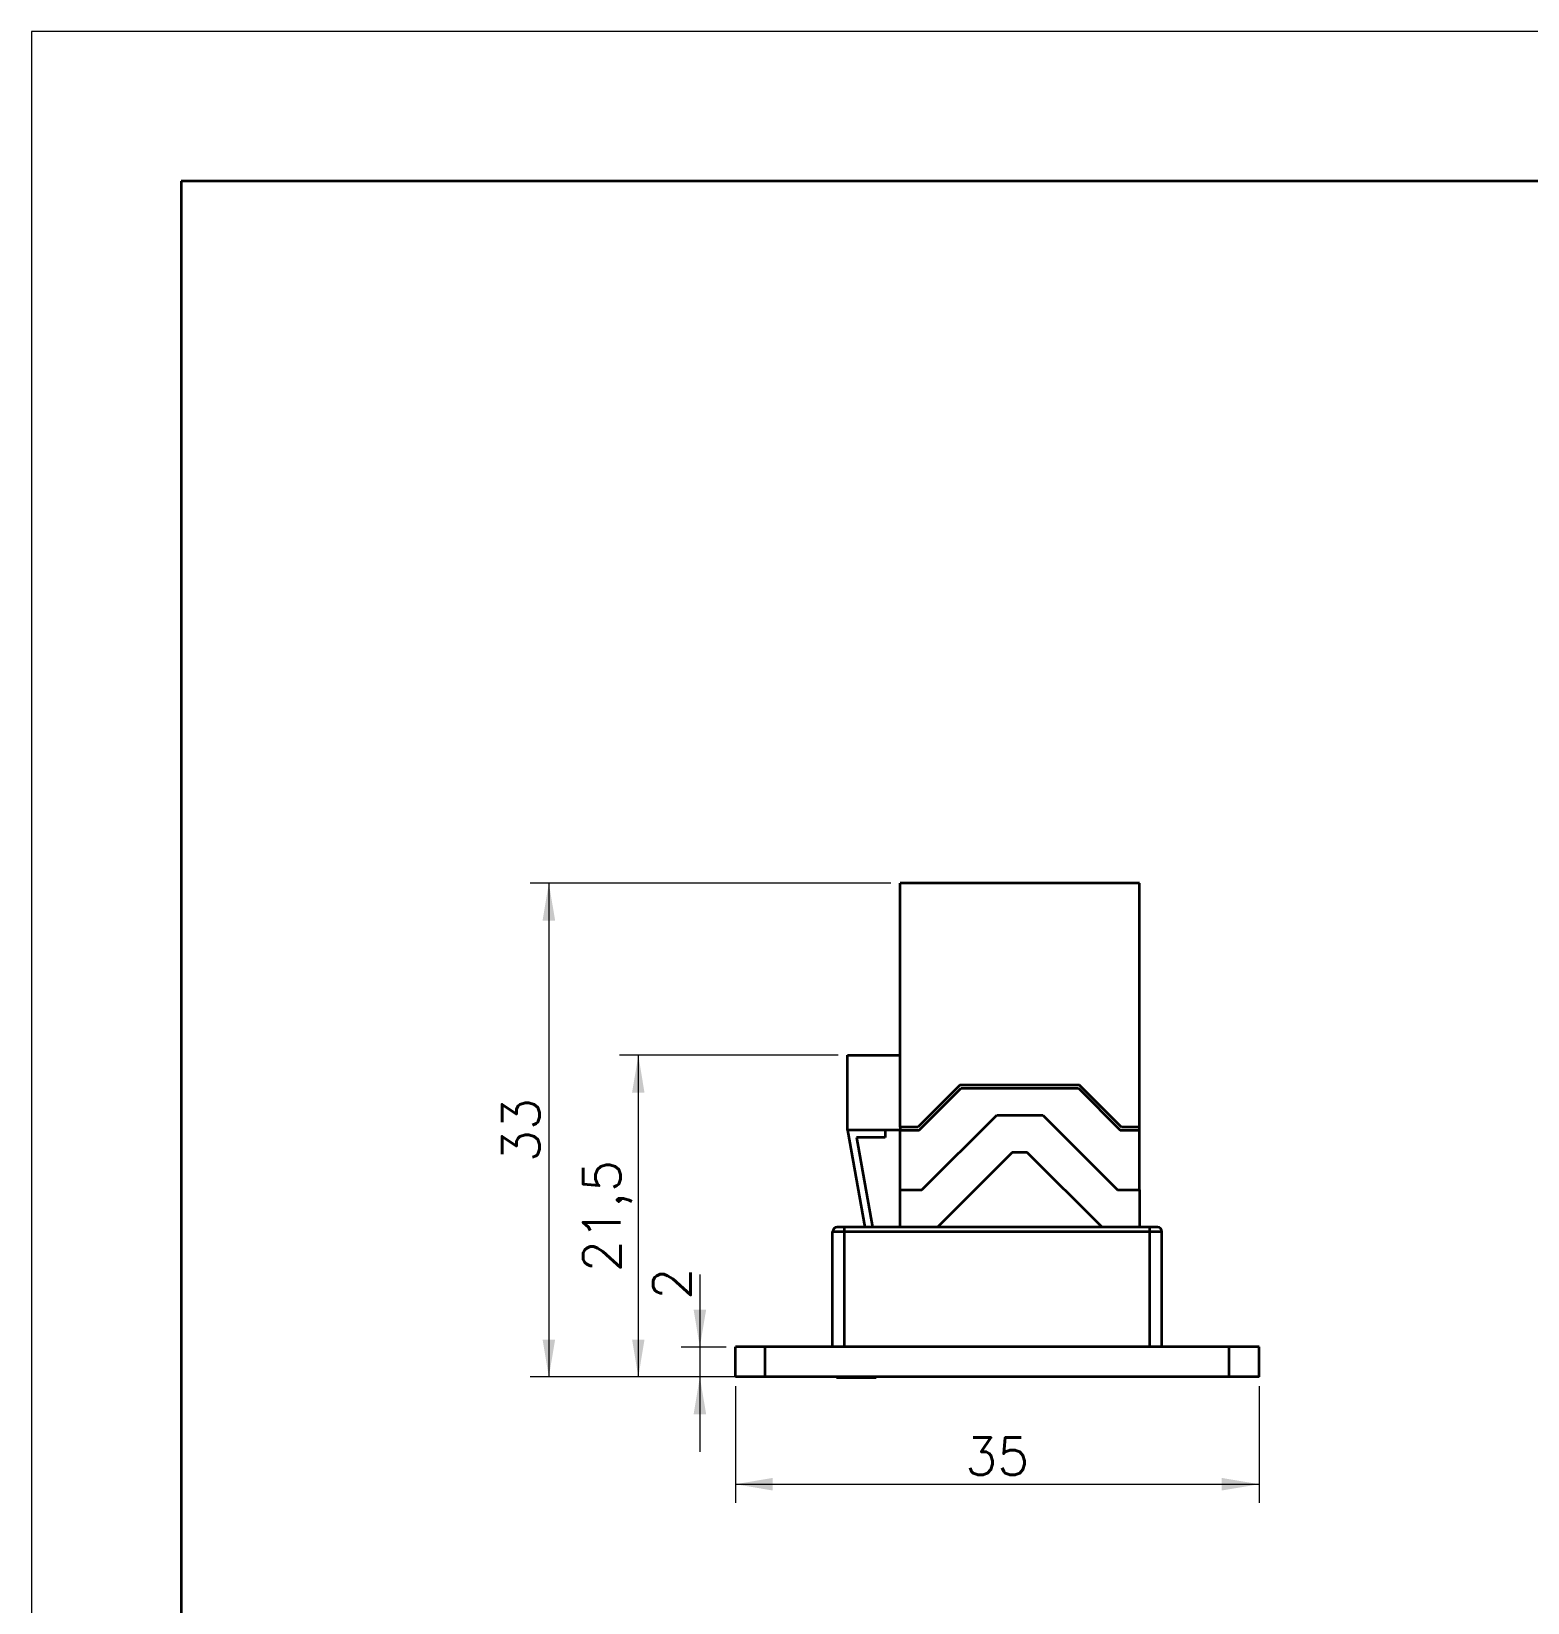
# Model space of a CAD drawing. Header units: millimetres. Extents: x -148 to 148, y -105 to 105.
# Drawn here: x -148.5 to -48.5, y 0 to 105 of the extents above; entities that cross this region are included whole.
import ezdxf

# ---------------------------------------------------------------- set-up
doc = ezdxf.new("R2010")
doc.units = ezdxf.units.MM
for name, color, linetype, lineweight in [('尺寸线层', 3, 'Continuous', 18), ('粗实线层', 7, 'Continuous', 35), ('细实线层', 7, 'Continuous', 18)]:
    doc.layers.add(name, color=color, linetype=linetype, lineweight=lineweight)
doc.styles.get("Standard").update_dxf_attribs({"font": 'txt.shx'})
doc.dimstyles.get("Standard").update_dxf_attribs({"dimtxt": 0.18, "dimasz": 0.18, "dimexe": 0.18, "dimexo": 0.0625, "dimgap": 0.09, "dimtad": 0, "dimtih": 1, "dimtoh": 1, "dimdec": 4, "dimzin": 0, "dimdsep": 46, "dimtxsty": 'Standard', "dimcen": 0.09, "dimdle": 0.36, "dimadec": 0, "dimazin": 0, "dimtfac": 1, "dimtdec": 4, "dimtofl": 0, "dimtmove": 0, "dimatfit": 3, "dimfxl": 0, "dimtolj": 1, "dimarcsym": 0})

# ---------------------------------------------------------------- blocks, each defined once
blk = doc.blocks.new('$CAXA_FRAME_13B17AC1$')
at = {"layer": '粗实线层'}
for p, q in [((-138.5, 95), (-138.5, -95)), ((138.5, 95), (-138.5, 95))]:
    blk.add_line(p, q, dxfattribs=at)
at = {"layer": '细实线层'}
for p, q in [((148.5, 105), (-148.5, 105)), ((-148.5, 105), (-148.5, -105))]:
    blk.add_line(p, q, dxfattribs=at)
blk = doc.blocks.new('*X3')
at = {"layer": '尺寸线层', "linetype": 'Continuous'}
for points in [[(-113.93, 48.08), (-113.51, 45.58), (-114.35, 45.58)], [(-113.93, 15.08), (-113.51, 17.58), (-114.35, 17.58)]]:
    blk.add_hatch(color=0, dxfattribs=at).paths.add_polyline_path(points, flags=0)
at = {"layer": '尺寸线层', "color": 0, "linetype": 'Continuous'}
for p, q in [((-91.09, 48.08), (-115.18, 48.08)), ((-113.93, 48.08), (-113.93, 15.08)), ((-91.09, 15.08), (-115.18, 15.08))]:
    blk.add_line(p, q, dxfattribs=at)
at = {"layer": '尺寸线层', "color": 0, "insert": (-115.8, 31.58), "char_height": 2.5, "width": 5.3571, "attachment_point": 5, "rotation": 90}
blk.add_mtext('33', dxfattribs=at)
blk = doc.blocks.new('*X4')
at = {"layer": '尺寸线层', "linetype": 'Continuous'}
for points in [[(-107.95, 36.58), (-108.37, 34.08), (-107.54, 34.08)], [(-107.95, 15.08), (-108.37, 17.58), (-107.54, 17.58)]]:
    blk.add_hatch(color=0, dxfattribs=at).paths.add_polyline_path(points, flags=0)
at = {"layer": '尺寸线层', "color": 0, "linetype": 'Continuous'}
for p, q in [((-94.59, 36.58), (-109.2, 36.58)), ((-107.95, 15.08), (-107.95, 36.58)), ((-100.09, 15.08), (-109.2, 15.08))]:
    blk.add_line(p, q, dxfattribs=at)
at = {"layer": '尺寸线层', "color": 0, "insert": (-110.01, 25.83), "char_height": 2.5, "width": 9.6429, "attachment_point": 5, "rotation": 90}
blk.add_mtext('21,5', dxfattribs=at)
blk = doc.blocks.new('*X5')
at = {"layer": '尺寸线层', "linetype": 'Continuous'}
for points in [[(-103.84, 17.08), (-103.42, 19.58), (-104.26, 19.58)], [(-103.84, 15.08), (-103.42, 12.58), (-104.26, 12.58)]]:
    blk.add_hatch(color=0, dxfattribs=at).paths.add_polyline_path(points, flags=0)
at = {"layer": '尺寸线层', "color": 0, "linetype": 'Continuous'}
for p, q in [((-103.84, 21.93), (-103.84, 10.08)), ((-102.09, 17.08), (-105.09, 17.08)), ((-102.09, 15.08), (-105.09, 15.08))]:
    blk.add_line(p, q, dxfattribs=at)
at = {"layer": '尺寸线层', "color": 0, "insert": (-105.71, 21.31), "char_height": 2.5, "width": 5, "attachment_point": 5, "rotation": 90}
blk.add_mtext('2', dxfattribs=at)
blk = doc.blocks.new('*X6')
at = {"layer": '尺寸线层', "linetype": 'Continuous'}
for points in [[(-101.47, 7.91), (-98.97, 8.33), (-98.97, 7.49)], [(-66.47, 7.91), (-68.97, 8.33), (-68.97, 7.49)]]:
    blk.add_hatch(color=0, dxfattribs=at).paths.add_polyline_path(points, flags=0)
at = {"layer": '尺寸线层', "color": 0, "linetype": 'Continuous'}
for p, q in [((-101.47, 14.46), (-101.47, 6.66)), ((-66.47, 14.46), (-66.47, 6.66)), ((-101.47, 7.91), (-66.47, 7.91))]:
    blk.add_line(p, q, dxfattribs=at)
at = {"layer": '尺寸线层', "color": 0, "insert": (-83.97, 9.78), "char_height": 2.5, "width": 5.3571, "attachment_point": 5}
blk.add_mtext('35', dxfattribs=at)

msp = doc.modelspace()

# ---------------------------------------------------------------- linework, layer by layer
at = {"layer": '粗实线层', "color": 7, "lineweight": 35, "ltscale": 0.4}
msp.add_line((-74.469, 48.081), (-90.469, 48.081), dxfattribs=at)
at = {"layer": '粗实线层', "color": 7, "lineweight": 35, "ltscale": 0.4075}
for p, q in [((-90.469, 31.781), (-90.469, 48.081)), ((-74.469, 31.781), (-74.469, 48.081))]:
    msp.add_line(p, q, dxfattribs=at)
at = {"layer": '粗实线层', "color": 7, "lineweight": 35, "ltscale": 2.82288e-05}
msp.add_line((-88.908, 48.081), (-88.909, 48.081), dxfattribs=at)
at = {"layer": '粗实线层', "color": 7, "lineweight": 35, "ltscale": 4.69208e-05}
msp.add_line((-88.906, 48.081), (-88.908, 48.081), dxfattribs=at)
at = {"layer": '粗实线层', "color": 7, "lineweight": 35, "ltscale": 5.22614e-05}
msp.add_line((-88.904, 48.081), (-88.906, 48.081), dxfattribs=at)
at = {"layer": '粗实线层', "color": 7, "lineweight": 35, "ltscale": 8.73566e-05}
msp.add_line((-88.901, 48.081), (-88.904, 48.081), dxfattribs=at)
at = {"layer": '粗实线层', "color": 7, "lineweight": 35, "ltscale": 0.000121689}
msp.add_line((-88.896, 48.081), (-88.901, 48.081), dxfattribs=at)
at = {"layer": '粗实线层', "color": 7, "lineweight": 35, "ltscale": 0.000157166}
msp.add_line((-88.89, 48.081), (-88.896, 48.081), dxfattribs=at)
at = {"layer": '粗实线层', "color": 7, "lineweight": 35, "ltscale": 0.000191498}
msp.add_line((-88.882, 48.081), (-88.89, 48.081), dxfattribs=at)
at = {"layer": '粗实线层', "color": 7, "lineweight": 35, "ltscale": 0.000226593}
msp.add_line((-88.873, 48.081), (-88.882, 48.081), dxfattribs=at)
at = {"layer": '粗实线层', "color": 7, "lineweight": 35, "ltscale": 0.001676}
msp.add_line((-88.808, 48.081), (-88.875, 48.081), dxfattribs=at)
at = {"layer": '粗实线层', "color": 7, "lineweight": 35, "ltscale": 3.05176e-05}
msp.add_line((-88.807, 48.081), (-88.808, 48.081), dxfattribs=at)
at = {"layer": '粗实线层', "color": 7, "lineweight": 35, "ltscale": 9.15527e-05}
msp.add_line((-88.803, 48.081), (-88.807, 48.081), dxfattribs=at)
at = {"layer": '粗实线层', "color": 7, "lineweight": 35, "ltscale": 0.000152588}
msp.add_line((-88.797, 48.081), (-88.803, 48.081), dxfattribs=at)
at = {"layer": '粗实线层', "color": 7, "lineweight": 35, "ltscale": 0.000213242}
msp.add_line((-88.788, 48.081), (-88.797, 48.081), dxfattribs=at)
at = {"layer": '粗实线层', "color": 7, "lineweight": 35, "ltscale": 0.000274658}
msp.add_line((-88.777, 48.081), (-88.788, 48.081), dxfattribs=at)
at = {"layer": '粗实线层', "color": 7, "lineweight": 35, "ltscale": 0.000335693}
for p, q in [((-88.764, 48.081), (-88.777, 48.081)), ((-94.345, 15.031), (-94.332, 15.031))]:
    msp.add_line(p, q, dxfattribs=at)
at = {"layer": '粗实线层', "color": 7, "lineweight": 35, "ltscale": 0.000396347}
msp.add_line((-88.748, 48.081), (-88.764, 48.081), dxfattribs=at)
at = {"layer": '粗实线层', "color": 7, "lineweight": 35, "ltscale": 0.000457764}
msp.add_line((-88.73, 48.081), (-88.748, 48.081), dxfattribs=at)
at = {"layer": '粗实线层', "color": 7, "lineweight": 35, "ltscale": 0.000518417}
msp.add_line((-88.709, 48.081), (-88.73, 48.081), dxfattribs=at)
at = {"layer": '粗实线层', "color": 7, "lineweight": 35, "ltscale": 0.000579834}
msp.add_line((-88.686, 48.081), (-88.709, 48.081), dxfattribs=at)
at = {"layer": '粗实线层', "color": 7, "lineweight": 35, "ltscale": 0.000632477}
msp.add_line((-88.66, 48.081), (-88.686, 48.081), dxfattribs=at)
at = {"layer": '粗实线层', "color": 7, "lineweight": 35, "ltscale": 0.00067749}
msp.add_line((-88.633, 48.081), (-88.66, 48.081), dxfattribs=at)
at = {"layer": '粗实线层', "color": 7, "lineweight": 35, "ltscale": 0.000722504}
msp.add_line((-88.604, 48.081), (-88.633, 48.081), dxfattribs=at)
at = {"layer": '粗实线层', "color": 7, "lineweight": 35, "ltscale": 0.000767136}
msp.add_line((-88.574, 48.081), (-88.604, 48.081), dxfattribs=at)
at = {"layer": '粗实线层', "color": 7, "lineweight": 35, "ltscale": 0.000812149}
msp.add_line((-88.541, 48.081), (-88.574, 48.081), dxfattribs=at)
at = {"layer": '粗实线层', "color": 7, "lineweight": 35, "ltscale": 0.000857162}
msp.add_line((-88.507, 48.081), (-88.541, 48.081), dxfattribs=at)
at = {"layer": '粗实线层', "color": 7, "lineweight": 35, "ltscale": 0.000902176}
msp.add_line((-88.471, 48.081), (-88.507, 48.081), dxfattribs=at)
at = {"layer": '粗实线层', "color": 7, "lineweight": 35, "ltscale": 0.000947189}
msp.add_line((-88.433, 48.081), (-88.471, 48.081), dxfattribs=at)
at = {"layer": '粗实线层', "color": 7, "lineweight": 35, "ltscale": 0.000991821}
msp.add_line((-88.393, 48.081), (-88.433, 48.081), dxfattribs=at)
at = {"layer": '粗实线层', "color": 7, "lineweight": 35, "ltscale": 0.001037}
msp.add_line((-88.352, 48.081), (-88.393, 48.081), dxfattribs=at)
at = {"layer": '粗实线层', "color": 7, "lineweight": 35, "ltscale": 0.001065}
msp.add_line((-88.309, 48.081), (-88.352, 48.081), dxfattribs=at)
at = {"layer": '粗实线层', "color": 7, "lineweight": 35, "ltscale": 0.001075}
msp.add_line((-88.266, 48.081), (-88.309, 48.081), dxfattribs=at)
at = {"layer": '粗实线层', "color": 7, "lineweight": 35, "ltscale": 0.001086}
msp.add_line((-88.223, 48.081), (-88.266, 48.081), dxfattribs=at)
at = {"layer": '粗实线层', "color": 7, "lineweight": 35, "ltscale": 0.001097}
msp.add_line((-88.179, 48.081), (-88.223, 48.081), dxfattribs=at)
at = {"layer": '粗实线层', "color": 7, "lineweight": 35, "ltscale": 0.001108}
msp.add_line((-88.135, 48.081), (-88.179, 48.081), dxfattribs=at)
at = {"layer": '粗实线层', "color": 7, "lineweight": 35, "ltscale": 0.001118}
msp.add_line((-88.09, 48.081), (-88.135, 48.081), dxfattribs=at)
at = {"layer": '粗实线层', "color": 7, "lineweight": 35, "ltscale": 0.001129}
msp.add_line((-88.045, 48.081), (-88.09, 48.081), dxfattribs=at)
at = {"layer": '粗实线层', "color": 7, "lineweight": 35, "ltscale": 0.00114}
msp.add_line((-87.999, 48.081), (-88.045, 48.081), dxfattribs=at)
at = {"layer": '粗实线层', "color": 7, "lineweight": 35, "ltscale": 0.001151}
msp.add_line((-87.953, 48.081), (-87.999, 48.081), dxfattribs=at)
at = {"layer": '粗实线层', "color": 7, "lineweight": 35, "ltscale": 0.001161}
msp.add_line((-87.907, 48.081), (-87.953, 48.081), dxfattribs=at)
at = {"layer": '粗实线层', "color": 7, "lineweight": 35, "ltscale": 0.001867}
msp.add_line((-87.832, 48.081), (-87.907, 48.081), dxfattribs=at)
at = {"layer": '粗实线层', "color": 7, "lineweight": 35, "ltscale": 0.001793}
msp.add_line((-87.76, 48.081), (-87.832, 48.081), dxfattribs=at)
at = {"layer": '粗实线层', "color": 7, "lineweight": 35, "ltscale": 0.001718}
msp.add_line((-87.692, 48.081), (-87.76, 48.081), dxfattribs=at)
at = {"layer": '粗实线层', "color": 7, "lineweight": 35, "ltscale": 0.001644}
msp.add_line((-87.626, 48.081), (-87.692, 48.081), dxfattribs=at)
at = {"layer": '粗实线层', "color": 7, "lineweight": 35, "ltscale": 0.001569}
msp.add_line((-87.563, 48.081), (-87.626, 48.081), dxfattribs=at)
at = {"layer": '粗实线层', "color": 7, "lineweight": 35, "ltscale": 0.001495}
msp.add_line((-87.503, 48.081), (-87.563, 48.081), dxfattribs=at)
at = {"layer": '粗实线层', "color": 7, "lineweight": 35, "ltscale": 0.00142}
msp.add_line((-87.447, 48.081), (-87.503, 48.081), dxfattribs=at)
at = {"layer": '粗实线层', "color": 7, "lineweight": 35, "ltscale": 0.001346}
msp.add_line((-87.393, 48.081), (-87.447, 48.081), dxfattribs=at)
at = {"layer": '粗实线层', "color": 7, "lineweight": 35, "ltscale": 0.001271}
msp.add_line((-87.342, 48.081), (-87.393, 48.081), dxfattribs=at)
at = {"layer": '粗实线层', "color": 7, "lineweight": 35, "ltscale": 0.001197}
msp.add_line((-87.294, 48.081), (-87.342, 48.081), dxfattribs=at)
at = {"layer": '粗实线层', "color": 7, "lineweight": 35, "ltscale": 0.001102}
msp.add_line((-87.25, 48.081), (-87.294, 48.081), dxfattribs=at)
at = {"layer": '粗实线层', "color": 7, "lineweight": 35, "ltscale": 0.000985718}
msp.add_line((-87.21, 48.081), (-87.25, 48.081), dxfattribs=at)
at = {"layer": '粗实线层', "color": 7, "lineweight": 35, "ltscale": 0.000870132}
msp.add_line((-87.176, 48.081), (-87.21, 48.081), dxfattribs=at)
at = {"layer": '粗实线层', "color": 7, "lineweight": 35, "ltscale": 0.000753784}
msp.add_line((-87.146, 48.081), (-87.176, 48.081), dxfattribs=at)
at = {"layer": '粗实线层', "color": 7, "lineweight": 35, "ltscale": 0.000638199}
msp.add_line((-87.12, 48.081), (-87.146, 48.081), dxfattribs=at)
at = {"layer": '粗实线层', "color": 7, "lineweight": 35, "ltscale": 0.000521851}
msp.add_line((-87.099, 48.081), (-87.12, 48.081), dxfattribs=at)
at = {"layer": '粗实线层', "color": 7, "lineweight": 35, "ltscale": 0.000405884}
msp.add_line((-87.083, 48.081), (-87.099, 48.081), dxfattribs=at)
at = {"layer": '粗实线层', "color": 7, "lineweight": 35, "ltscale": 0.000289917}
for p, q in [((-87.071, 48.081), (-87.083, 48.081)), ((-94.369, 15.031), (-94.358, 15.031))]:
    msp.add_line(p, q, dxfattribs=at)
at = {"layer": '粗实线层', "color": 7, "lineweight": 35, "ltscale": 0.00017395}
for p, q in [((-87.064, 48.081), (-87.071, 48.081)), ((-94.413, 15.031), (-94.407, 15.031))]:
    msp.add_line(p, q, dxfattribs=at)
at = {"layer": '粗实线层', "color": 7, "lineweight": 35, "ltscale": 5.79834e-05}
msp.add_line((-87.062, 48.081), (-87.064, 48.081), dxfattribs=at)
at = {"layer": '粗实线层', "color": 7, "lineweight": 35, "ltscale": 0.0875}
for p, q in [((-93.969, 36.581), (-90.469, 36.581)), ((-90.469, 31.581), (-93.969, 31.581))]:
    msp.add_line(p, q, dxfattribs=at)
at = {"layer": '粗实线层', "color": 7, "lineweight": 35, "ltscale": 0.125}
msp.add_line((-93.969, 31.581), (-93.969, 36.581), dxfattribs=at)
at = {"layer": '粗实线层', "color": 7, "lineweight": 35, "ltscale": 0.098995}
for p, q in [((-86.469, 34.581), (-89.269, 31.781)), ((-89.186, 31.581), (-86.386, 34.381)), ((-78.552, 34.381), (-75.752, 31.581)), ((-75.669, 31.781), (-78.469, 34.581))]:
    msp.add_line(p, q, dxfattribs=at)
at = {"layer": '粗实线层', "color": 7, "lineweight": 35, "ltscale": 0.2}
msp.add_line((-78.469, 34.581), (-86.469, 34.581), dxfattribs=at)
at = {"layer": '粗实线层', "color": 7, "lineweight": 35, "ltscale": 0.195858}
msp.add_line((-86.386, 34.381), (-78.552, 34.381), dxfattribs=at)
at = {"layer": '粗实线层', "color": 7, "lineweight": 35, "ltscale": 0.176777}
for p, q in [((-89.005, 27.581), (-84.005, 32.581)), ((-80.934, 32.581), (-75.934, 27.581)), ((-82.969, 30.081), (-87.969, 25.081)), ((-76.969, 25.081), (-81.969, 30.081))]:
    msp.add_line(p, q, dxfattribs=at)
at = {"layer": '粗实线层', "color": 7, "lineweight": 35, "ltscale": 0.076777}
msp.add_line((-84.005, 32.581), (-80.934, 32.581), dxfattribs=at)
at = {"layer": '粗实线层', "color": 7, "lineweight": 35, "ltscale": 0.165007}
msp.add_line((-93.968, 31.581), (-92.822, 25.081), dxfattribs=at)
at = {"layer": '粗实线层', "color": 7, "lineweight": 35, "ltscale": 0.0125}
for p, q in [((-91.469, 31.581), (-91.469, 31.081)), ((-94.169, 25.081), (-94.669, 25.081)), ((-73.269, 25.081), (-73.769, 25.081))]:
    msp.add_line(p, q, dxfattribs=at)
at = {"layer": '粗实线层', "color": 7, "lineweight": 35, "ltscale": 0.005}
for p, q in [((-90.469, 31.781), (-90.469, 31.581)), ((-74.469, 31.581), (-74.469, 31.781))]:
    msp.add_line(p, q, dxfattribs=at)
at = {"layer": '粗实线层', "color": 7, "lineweight": 35, "ltscale": 0.03}
for p, q in [((-89.269, 31.781), (-90.469, 31.781)), ((-74.469, 31.781), (-75.669, 31.781))]:
    msp.add_line(p, q, dxfattribs=at)
at = {"layer": '粗实线层', "color": 7, "lineweight": 35, "ltscale": 0.032071}
for p, q in [((-90.469, 31.581), (-89.186, 31.581)), ((-75.752, 31.581), (-74.469, 31.581))]:
    msp.add_line(p, q, dxfattribs=at)
at = {"layer": '粗实线层', "color": 7, "lineweight": 35, "ltscale": 0.1}
for p, q in [((-90.469, 27.581), (-90.469, 31.581)), ((-74.469, 27.581), (-74.469, 31.581))]:
    msp.add_line(p, q, dxfattribs=at)
at = {"layer": '粗实线层', "color": 7, "lineweight": 35, "ltscale": 0.152314}
msp.add_line((-93.372, 31.081), (-92.314, 25.081), dxfattribs=at)
at = {"layer": '粗实线层', "color": 7, "lineweight": 35, "ltscale": 0.047573}
msp.add_line((-91.469, 31.081), (-93.372, 31.081), dxfattribs=at)
at = {"layer": '粗实线层', "color": 7, "lineweight": 35, "ltscale": 0.025}
msp.add_line((-81.969, 30.081), (-82.969, 30.081), dxfattribs=at)
at = {"layer": '粗实线层', "color": 7, "lineweight": 35, "ltscale": 0.0625}
for p, q in [((-90.469, 25.081), (-90.469, 27.581)), ((-74.469, 27.581), (-74.469, 25.081)), ((-87.969, 25.081), (-90.469, 25.081)), ((-74.469, 25.081), (-76.969, 25.081))]:
    msp.add_line(p, q, dxfattribs=at)
at = {"layer": '粗实线层', "color": 7, "lineweight": 35, "ltscale": 0.036612}
for p, q in [((-90.469, 27.581), (-89.005, 27.581)), ((-75.934, 27.581), (-74.469, 27.581))]:
    msp.add_line(p, q, dxfattribs=at)
at = {"layer": '粗实线层', "color": 7, "lineweight": 35, "ltscale": 0.02}
for p, q in [((-94.169, 24.781), (-94.969, 24.781)), ((-72.969, 24.781), (-73.769, 24.781))]:
    msp.add_line(p, q, dxfattribs=at)
at = {"layer": '粗实线层', "color": 7, "lineweight": 35, "ltscale": 0.1925}
for p, q in [((-94.969, 17.081), (-94.969, 24.781)), ((-94.169, 17.081), (-94.169, 24.781)), ((-73.769, 17.081), (-73.769, 24.781)), ((-72.969, 17.081), (-72.969, 24.781))]:
    msp.add_line(p, q, dxfattribs=at)
at = {"layer": '粗实线层', "color": 7, "lineweight": 35, "ltscale": 0.0075}
for p, q in [((-94.169, 24.781), (-94.169, 25.081)), ((-73.769, 24.781), (-73.769, 25.081))]:
    msp.add_line(p, q, dxfattribs=at)
at = {"layer": '粗实线层', "color": 7, "lineweight": 35}
for p, q in [((-73.769, 25.081), (-94.169, 25.081)), ((-73.769, 24.781), (-94.169, 24.781)), ((-68.469, 17.081), (-99.469, 17.081)), ((-68.469, 15.081), (-99.469, 15.081))]:
    msp.add_line(p, q, dxfattribs=at)
at = {"layer": '粗实线层', "color": 7, "lineweight": 35, "ltscale": 0.05}
for p, q in [((-101.469, 15.081), (-101.469, 17.081)), ((-99.469, 17.081), (-101.469, 17.081)), ((-99.469, 15.081), (-99.469, 17.081)), ((-68.469, 15.081), (-68.469, 17.081)), ((-66.469, 17.081), (-68.469, 17.081)), ((-66.469, 15.081), (-66.469, 17.081)), ((-99.469, 15.081), (-101.469, 15.081)), ((-66.469, 15.081), (-68.469, 15.081))]:
    msp.add_line(p, q, dxfattribs=at)
at = {"layer": '粗实线层', "color": 7, "lineweight": 35, "ltscale": 0.00125}
for p, q in [((-94.71, 15.081), (-94.71, 15.031)), ((-94.699, 15.081), (-94.699, 15.031)), ((-94.688, 15.081), (-94.688, 15.031)), ((-94.678, 15.081), (-94.678, 15.031)), ((-94.668, 15.081), (-94.668, 15.031)), ((-94.659, 15.081), (-94.659, 15.031)), ((-94.651, 15.081), (-94.651, 15.031)), ((-94.643, 15.081), (-94.643, 15.031)), ((-94.635, 15.081), (-94.635, 15.031)), ((-94.628, 15.081), (-94.628, 15.031)), ((-94.622, 15.081), (-94.622, 15.031)), ((-94.608, 15.081), (-94.608, 15.031)), ((-94.596, 15.081), (-94.596, 15.031)), ((-94.585, 15.081), (-94.585, 15.031)), ((-94.574, 15.081), (-94.574, 15.031)), ((-94.565, 15.081), (-94.565, 15.031)), ((-94.557, 15.081), (-94.557, 15.031)), ((-94.552, 15.081), (-94.552, 15.031)), ((-94.486, 15.081), (-94.486, 15.031)), ((-94.452, 15.081), (-94.452, 15.031)), ((-94.451, 15.081), (-94.451, 15.031)), ((-94.449, 15.081), (-94.449, 15.031)), ((-94.448, 15.081), (-94.448, 15.031)), ((-94.445, 15.081), (-94.445, 15.031)), ((-94.443, 15.081), (-94.443, 15.031)), ((-94.44, 15.081), (-94.44, 15.031)), ((-94.437, 15.081), (-94.437, 15.031)), ((-94.433, 15.081), (-94.433, 15.031)), ((-94.429, 15.081), (-94.429, 15.031)), ((-94.425, 15.081), (-94.425, 15.031)), ((-94.42, 15.081), (-94.42, 15.031)), ((-94.413, 15.081), (-94.413, 15.031)), ((-94.407, 15.081), (-94.407, 15.031)), ((-94.399, 15.081), (-94.399, 15.031)), ((-94.39, 15.081), (-94.39, 15.031)), ((-94.38, 15.081), (-94.38, 15.031)), ((-94.369, 15.081), (-94.369, 15.031)), ((-94.358, 15.081), (-94.358, 15.031)), ((-94.345, 15.081), (-94.345, 15.031)), ((-94.332, 15.081), (-94.332, 15.031)), ((-92.335, 15.081), (-92.335, 15.031)), ((-92.323, 15.081), (-92.323, 15.031)), ((-92.311, 15.081), (-92.311, 15.031)), ((-92.3, 15.081), (-92.3, 15.031)), ((-92.29, 15.081), (-92.29, 15.031)), ((-92.281, 15.081), (-92.281, 15.031)), ((-92.273, 15.081), (-92.273, 15.031)), ((-92.265, 15.081), (-92.265, 15.031)), ((-92.259, 15.081), (-92.259, 15.031)), ((-92.253, 15.081), (-92.253, 15.031)), ((-92.249, 15.081), (-92.249, 15.031)), ((-92.244, 15.081), (-92.244, 15.031)), ((-92.241, 15.081), (-92.241, 15.031)), ((-92.237, 15.081), (-92.237, 15.031)), ((-92.234, 15.081), (-92.234, 15.031)), ((-92.232, 15.081), (-92.232, 15.031)), ((-92.229, 15.081), (-92.229, 15.031)), ((-92.227, 15.081), (-92.227, 15.031)), ((-92.226, 15.081), (-92.226, 15.031)), ((-92.224, 15.081), (-92.224, 15.031)), ((-92.223, 15.081), (-92.223, 15.031)), ((-92.204, 15.081), (-92.204, 15.031)), ((-92.111, 15.081), (-92.111, 15.031)), ((-92.111, 15.081), (-92.111, 15.031)), ((-92.111, 15.081), (-92.111, 15.031)), ((-92.111, 15.081), (-92.111, 15.031)), ((-92.111, 15.081), (-92.111, 15.031)), ((-92.111, 15.081), (-92.111, 15.031)), ((-92.104, 15.081), (-92.104, 15.031)), ((-92.087, 15.081), (-92.087, 15.031)), ((-92.075, 15.081), (-92.075, 15.031)), ((-92.068, 15.081), (-92.068, 15.031)), ((-92.065, 15.081), (-92.065, 15.031)), ((-92.065, 15.081), (-92.065, 15.031))]:
    msp.add_line(p, q, dxfattribs=at)
at = {"layer": '粗实线层', "color": 7, "lineweight": 35, "ltscale": 0.000283051}
msp.add_line((-94.71, 15.031), (-94.699, 15.031), dxfattribs=at)
at = {"layer": '粗实线层', "color": 7, "lineweight": 35, "ltscale": 0.000269318}
msp.add_line((-94.699, 15.031), (-94.688, 15.031), dxfattribs=at)
at = {"layer": '粗实线层', "color": 7, "lineweight": 35, "ltscale": 0.000255966}
msp.add_line((-94.688, 15.031), (-94.678, 15.031), dxfattribs=at)
at = {"layer": '粗实线层', "color": 7, "lineweight": 35, "ltscale": 0.000242233}
msp.add_line((-94.678, 15.031), (-94.668, 15.031), dxfattribs=at)
at = {"layer": '粗实线层', "color": 7, "lineweight": 35, "ltscale": 0.000228882}
msp.add_line((-94.668, 15.031), (-94.659, 15.031), dxfattribs=at)
at = {"layer": '粗实线层', "color": 7, "lineweight": 35, "ltscale": 0.000215149}
msp.add_line((-94.659, 15.031), (-94.651, 15.031), dxfattribs=at)
at = {"layer": '粗实线层', "color": 7, "lineweight": 35, "ltscale": 0.000201797}
msp.add_line((-94.651, 15.031), (-94.643, 15.031), dxfattribs=at)
at = {"layer": '粗实线层', "color": 7, "lineweight": 35, "ltscale": 0.000188446}
msp.add_line((-94.643, 15.031), (-94.635, 15.031), dxfattribs=at)
at = {"layer": '粗实线层', "color": 7, "lineweight": 35, "ltscale": 0.000174713}
msp.add_line((-94.635, 15.031), (-94.628, 15.031), dxfattribs=at)
at = {"layer": '粗实线层', "color": 7, "lineweight": 35, "ltscale": 0.00016098}
msp.add_line((-94.628, 15.031), (-94.622, 15.031), dxfattribs=at)
at = {"layer": '粗实线层', "color": 7, "lineweight": 35, "ltscale": 0.000334549}
msp.add_line((-94.622, 15.031), (-94.608, 15.031), dxfattribs=at)
at = {"layer": '粗实线层', "color": 7, "lineweight": 35, "ltscale": 0.000308609}
msp.add_line((-94.608, 15.031), (-94.596, 15.031), dxfattribs=at)
at = {"layer": '粗实线层', "color": 7, "lineweight": 35, "ltscale": 0.000282288}
msp.add_line((-94.596, 15.031), (-94.585, 15.031), dxfattribs=at)
at = {"layer": '粗实线层', "color": 7, "lineweight": 35, "ltscale": 0.000256348}
msp.add_line((-94.585, 15.031), (-94.574, 15.031), dxfattribs=at)
at = {"layer": '粗实线层', "color": 7, "lineweight": 35, "ltscale": 0.000230408}
msp.add_line((-94.574, 15.031), (-94.565, 15.031), dxfattribs=at)
at = {"layer": '粗实线层', "color": 7, "lineweight": 35, "ltscale": 0.000204086}
msp.add_line((-94.565, 15.031), (-94.557, 15.031), dxfattribs=at)
at = {"layer": '粗实线层', "color": 7, "lineweight": 35, "ltscale": 0.000178146}
msp.add_line((-94.557, 15.031), (-94.55, 15.031), dxfattribs=at)
at = {"layer": '粗实线层', "color": 7, "lineweight": 35, "ltscale": 0.001641}
msp.add_line((-94.552, 15.031), (-94.486, 15.031), dxfattribs=at)
at = {"layer": '粗实线层', "color": 7, "lineweight": 35, "ltscale": 0.000868988}
msp.add_line((-94.486, 15.031), (-94.452, 15.031), dxfattribs=at)
at = {"layer": '粗实线层', "color": 7, "lineweight": 35, "ltscale": 3.39508e-05}
msp.add_line((-94.451, 15.031), (-94.449, 15.031), dxfattribs=at)
at = {"layer": '粗实线层', "color": 7, "lineweight": 35, "ltscale": 4.34875e-05}
msp.add_line((-94.449, 15.031), (-94.448, 15.031), dxfattribs=at)
at = {"layer": '粗实线层', "color": 7, "lineweight": 35, "ltscale": 5.30243e-05}
msp.add_line((-94.448, 15.031), (-94.445, 15.031), dxfattribs=at)
at = {"layer": '粗实线层', "color": 7, "lineweight": 35, "ltscale": 6.2561e-05}
msp.add_line((-94.445, 15.031), (-94.443, 15.031), dxfattribs=at)
at = {"layer": '粗实线层', "color": 7, "lineweight": 35, "ltscale": 7.24792e-05}
msp.add_line((-94.443, 15.031), (-94.44, 15.031), dxfattribs=at)
at = {"layer": '粗实线层', "color": 7, "lineweight": 35, "ltscale": 8.2016e-05}
msp.add_line((-94.44, 15.031), (-94.437, 15.031), dxfattribs=at)
at = {"layer": '粗实线层', "color": 7, "lineweight": 35, "ltscale": 9.19342e-05}
msp.add_line((-94.437, 15.031), (-94.433, 15.031), dxfattribs=at)
at = {"layer": '粗实线层', "color": 7, "lineweight": 35, "ltscale": 0.000101471}
msp.add_line((-94.433, 15.031), (-94.429, 15.031), dxfattribs=at)
at = {"layer": '粗实线层', "color": 7, "lineweight": 35, "ltscale": 0.000110626}
msp.add_line((-94.429, 15.031), (-94.425, 15.031), dxfattribs=at)
at = {"layer": '粗实线层', "color": 7, "lineweight": 35, "ltscale": 0.000127792}
msp.add_line((-94.425, 15.031), (-94.42, 15.031), dxfattribs=at)
at = {"layer": '粗实线层', "color": 7, "lineweight": 35, "ltscale": 0.000150299}
msp.add_line((-94.42, 15.031), (-94.413, 15.031), dxfattribs=at)
at = {"layer": '粗实线层', "color": 7, "lineweight": 35, "ltscale": 0.000196838}
msp.add_line((-94.407, 15.031), (-94.399, 15.031), dxfattribs=at)
at = {"layer": '粗实线层', "color": 7, "lineweight": 35, "ltscale": 0.000220108}
msp.add_line((-94.399, 15.031), (-94.39, 15.031), dxfattribs=at)
at = {"layer": '粗实线层', "color": 7, "lineweight": 35, "ltscale": 0.000243378}
msp.add_line((-94.39, 15.031), (-94.38, 15.031), dxfattribs=at)
at = {"layer": '粗实线层', "color": 7, "lineweight": 35, "ltscale": 0.000266266}
msp.add_line((-94.38, 15.031), (-94.369, 15.031), dxfattribs=at)
at = {"layer": '粗实线层', "color": 7, "lineweight": 35, "ltscale": 0.000312805}
msp.add_line((-94.358, 15.031), (-94.345, 15.031), dxfattribs=at)
at = {"layer": '粗实线层', "color": 7, "lineweight": 35, "ltscale": 0.049913}
msp.add_line((-94.332, 15.031), (-92.335, 15.031), dxfattribs=at)
at = {"layer": '粗实线层', "color": 7, "lineweight": 35, "ltscale": 0.000317001}
msp.add_line((-92.335, 15.031), (-92.323, 15.031), dxfattribs=at)
at = {"layer": '粗实线层', "color": 7, "lineweight": 35, "ltscale": 0.000294876}
msp.add_line((-92.323, 15.031), (-92.311, 15.031), dxfattribs=at)
at = {"layer": '粗实线层', "color": 7, "lineweight": 35, "ltscale": 0.000272751}
msp.add_line((-92.311, 15.031), (-92.3, 15.031), dxfattribs=at)
at = {"layer": '粗实线层', "color": 7, "lineweight": 35, "ltscale": 0.000250626}
msp.add_line((-92.3, 15.031), (-92.29, 15.031), dxfattribs=at)
at = {"layer": '粗实线层', "color": 7, "lineweight": 35, "ltscale": 0.000228119}
msp.add_line((-92.29, 15.031), (-92.281, 15.031), dxfattribs=at)
at = {"layer": '粗实线层', "color": 7, "lineweight": 35, "ltscale": 0.000206375}
msp.add_line((-92.281, 15.031), (-92.273, 15.031), dxfattribs=at)
at = {"layer": '粗实线层', "color": 7, "lineweight": 35, "ltscale": 0.000183868}
msp.add_line((-92.273, 15.031), (-92.265, 15.031), dxfattribs=at)
at = {"layer": '粗实线层', "color": 7, "lineweight": 35, "ltscale": 0.000161743}
msp.add_line((-92.265, 15.031), (-92.259, 15.031), dxfattribs=at)
at = {"layer": '粗实线层', "color": 7, "lineweight": 35, "ltscale": 0.000139236}
msp.add_line((-92.259, 15.031), (-92.253, 15.031), dxfattribs=at)
at = {"layer": '粗实线层', "color": 7, "lineweight": 35, "ltscale": 0.000117493}
msp.add_line((-92.253, 15.031), (-92.249, 15.031), dxfattribs=at)
at = {"layer": '粗实线层', "color": 7, "lineweight": 35, "ltscale": 0.000101852}
msp.add_line((-92.249, 15.031), (-92.244, 15.031), dxfattribs=at)
at = {"layer": '粗实线层', "color": 7, "lineweight": 35, "ltscale": 9.30786e-05}
msp.add_line((-92.244, 15.031), (-92.241, 15.031), dxfattribs=at)
at = {"layer": '粗实线层', "color": 7, "lineweight": 35, "ltscale": 8.46863e-05}
msp.add_line((-92.241, 15.031), (-92.237, 15.031), dxfattribs=at)
at = {"layer": '粗实线层', "color": 7, "lineweight": 35, "ltscale": 7.5531e-05}
msp.add_line((-92.237, 15.031), (-92.234, 15.031), dxfattribs=at)
at = {"layer": '粗实线层', "color": 7, "lineweight": 35, "ltscale": 6.71387e-05}
msp.add_line((-92.234, 15.031), (-92.232, 15.031), dxfattribs=at)
at = {"layer": '粗实线层', "color": 7, "lineweight": 35, "ltscale": 5.83649e-05}
msp.add_line((-92.232, 15.031), (-92.229, 15.031), dxfattribs=at)
at = {"layer": '粗实线层', "color": 7, "lineweight": 35, "ltscale": 4.99725e-05}
msp.add_line((-92.229, 15.031), (-92.227, 15.031), dxfattribs=at)
at = {"layer": '粗实线层', "color": 7, "lineweight": 35, "ltscale": 4.08173e-05}
msp.add_line((-92.227, 15.031), (-92.226, 15.031), dxfattribs=at)
at = {"layer": '粗实线层', "color": 7, "lineweight": 35, "ltscale": 3.24249e-05}
msp.add_line((-92.226, 15.031), (-92.224, 15.031), dxfattribs=at)
at = {"layer": '粗实线层', "color": 7, "lineweight": 35, "ltscale": 0.000482559}
msp.add_line((-92.223, 15.031), (-92.204, 15.031), dxfattribs=at)
at = {"layer": '粗实线层', "color": 7, "lineweight": 35, "ltscale": 0.002317}
msp.add_line((-92.204, 15.031), (-92.111, 15.031), dxfattribs=at)
at = {"layer": '粗实线层', "color": 7, "lineweight": 35, "ltscale": 0.000185394}
msp.add_line((-92.111, 15.031), (-92.104, 15.031), dxfattribs=at)
at = {"layer": '粗实线层', "color": 7, "lineweight": 35, "ltscale": 0.000426102}
msp.add_line((-92.104, 15.031), (-92.087, 15.031), dxfattribs=at)
at = {"layer": '粗实线层', "color": 7, "lineweight": 35, "ltscale": 0.00030365}
msp.add_line((-92.087, 15.031), (-92.075, 15.031), dxfattribs=at)
at = {"layer": '粗实线层', "color": 7, "lineweight": 35, "ltscale": 0.000182724}
msp.add_line((-92.075, 15.031), (-92.068, 15.031), dxfattribs=at)
at = {"layer": '粗实线层', "color": 7, "lineweight": 35, "ltscale": 6.06537e-05}
msp.add_line((-92.068, 15.031), (-92.065, 15.031), dxfattribs=at)
at = {"layer": '粗实线层', "color": 7, "lineweight": 35}
for centre, start, end in [((-94.669, 24.781), 90, 180), ((-73.269, 24.781), 359.99999, 89.99999)]:
    msp.add_arc(centre, 0.3, start, end, dxfattribs=at)

# ---------------------------------------------------------------- block references
at = {"layer": '粗实线层'}
msp.add_blockref('$CAXA_FRAME_13B17AC1$', (0, 0), dxfattribs=at)

# ---------------------------------------------------------------- dimensions: what is measured, and where the dimension line sits
at = {"layer": '尺寸线层'}
for base, p1, p2, angle, picture, middle in [((-113.929, 15.081), (-90.469, 48.081), (-90.469, 15.081), 90, '*X3', (-115.804, 31.581)), ((-107.954, 36.581), (-99.469, 15.081), (-93.969, 36.581), 270, '*X4', (-110.007, 25.831))]:
    dim = msp.add_linear_dim(base=base, p1=p1, p2=p2, angle=angle, dimstyle='Standard', override={"dimtxt": 2.5, "dimasz": 2.5, "dimexe": 1.25, "dimexo": 0.625, "dimgap": 0.625, "dimtad": 1, "dimtih": 0, "dimtoh": 0, "dimdec": 2, "dimzin": 8, "dimdsep": 44, "dimsah": 1, "dimdle": 5, "dimtdec": 2, "dimtofl": 1, "dimatfit": 0, "dimtfill": 1, "dimtzin": 8}, dxfattribs=at)
    dim.commit()
    dim.dimension.update_dxf_attribs({"geometry": picture, "text_midpoint": middle})
dim = msp.add_linear_dim(base=(-103.84, 15.081), p1=(-101.469, 17.081), p2=(-101.469, 15.081), angle=90, dimstyle='Standard', override={"dimtxt": 2.5, "dimasz": 2.5, "dimexe": 1.25, "dimexo": 0.625, "dimgap": 0.625, "dimtad": 1, "dimtih": 0, "dimtoh": 0, "dimdec": 2, "dimzin": 8, "dimdsep": 44, "dimsah": 1, "dimdle": 5, "dimtdec": 2, "dimtofl": 1, "dimatfit": 0, "dimtfill": 1, "dimtzin": 8}, dxfattribs=at)
dim.commit()
dim.dimension.update_dxf_attribs({"geometry": '*X5', "text_midpoint": (-105.715, 21.306), "dimtype": 160})
dim = msp.add_linear_dim(base=(-66.469, 7.909), p1=(-101.469, 15.081), p2=(-66.469, 15.081), dimstyle='Standard', override={"dimtxt": 2.5, "dimasz": 2.5, "dimexe": 1.25, "dimexo": 0.625, "dimgap": 0.625, "dimtad": 1, "dimtih": 0, "dimtoh": 0, "dimdec": 2, "dimzin": 8, "dimdsep": 44, "dimsah": 1, "dimdle": 5, "dimtdec": 2, "dimtofl": 1, "dimatfit": 0, "dimtfill": 1, "dimtzin": 8}, dxfattribs=at)
dim.commit()
dim.dimension.update_dxf_attribs({"geometry": '*X6', "text_midpoint": (-83.969, 9.784)})

doc.saveas('drawing.dxf')
